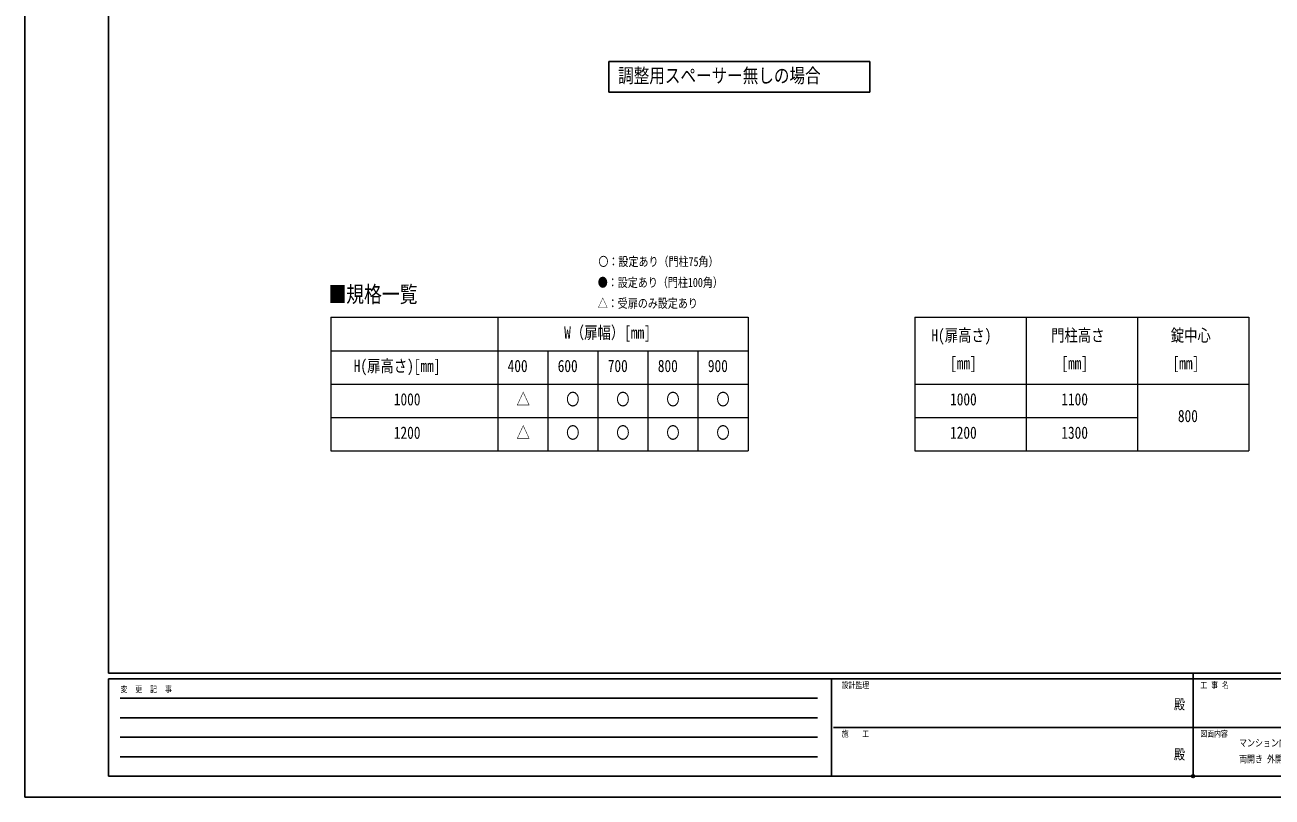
# Model space of a CAD drawing. Units: millimetres, scale not verified. Extents: x -4205 to 4205, y -2970 to 2970.
# Drawn here: x -4205 to 279, y -2970 to -194 of the extents above; entities that cross this region are included whole.
import ezdxf
from ezdxf.enums import TextEntityAlignment as Align

# ---------------------------------------------------------------- set-up
doc = ezdxf.new("R2010")
doc.units = ezdxf.units.MM
doc.header["$LTSCALE"] = 20
doc.header["$PDMODE"] = 32
doc.header["$PDSIZE"] = 10
doc.layers.add('0-1_TABLE1', color=7, linetype='Continuous', lineweight=18)
doc.layers.add('0-2_USER1', color=3, linetype='Continuous')
doc.layers.add('0-6_YKK_ZWAK', color=7, linetype='Continuous')
doc.styles.add('ＭＳ ゴシック', font='')
doc.styles.get('ＭＳ ゴシック').set_extended_font_data('MS Gothic')

msp = doc.modelspace()

# ---------------------------------------------------------------- linework, layer by layer
at = {"layer": '0-1_TABLE1'}
for p, q in [((-3104.98, -1245), (-1604.98, -1245)), ((-3104.98, -1245), (-3104.98, -1725)), ((-2504.98, -1245), (-2504.98, -1725)), ((-1604.98, -1245), (-1604.98, -1725)), ((-1004.98, -1245), (195.02, -1245)), ((-1004.98, -1245), (-1004.98, -1725)), ((-604.98, -1245), (-604.98, -1725)), ((-204.98, -1245), (-204.98, -1725)), ((195.02, -1245), (195.02, -1725)), ((-3104.98, -1365), (-1604.98, -1365)), ((-2324.98, -1365), (-2324.98, -1725)), ((-2144.98, -1365), (-2144.98, -1725)), ((-1964.98, -1365), (-1964.98, -1725)), ((-1784.98, -1365), (-1784.98, -1725)), ((-3104.98, -1485), (-1604.98, -1485)), ((-1004.98, -1485), (195.02, -1485)), ((-3104.98, -1605), (-1604.98, -1605)), ((-1004.98, -1605), (-204.98, -1605)), ((-3104.98, -1725), (-1604.98, -1725)), ((-1004.98, -1725), (195.02, -1725))]:
    msp.add_line(p, q, dxfattribs=at)
at = {"layer": '0-2_USER1'}
msp.add_lwpolyline([(-2105.3, -435.4), (-2105.3, -325.4), (-1167.62, -325.4), (-1167.62, -435.4)], close=True, dxfattribs=at)
at = {"layer": '0-6_YKK_ZWAK'}
for p, q in [((-3904.98, -2525), (-3904.98, 2775)), ((3895.02, -2525), (-3904.98, -2525)), ((-1304.98, -2545), (-3904.98, -2545)), ((-3904.98, -2895), (-3904.98, -2545)), ((-1304.98, -2545), (-1304.98, -2895)), ((-4.98, -2545), (-1304.98, -2545)), ((-4.98, -2525), (-4.98, -2895)), ((1295.02, -2545), (-4.98, -2545)), ((-3862.48, -2615), (-1354.98, -2615)), ((-3862.48, -2685), (-1354.98, -2685)), ((-1297.48, -2720), (-4.98, -2720)), ((-4.98, -2720), (1295.02, -2720)), ((-3862.48, -2755), (-1354.98, -2755)), ((-3862.48, -2825), (-1354.98, -2825)), ((-3904.98, -2895), (-1304.98, -2895)), ((-1304.98, -2895), (-4.98, -2895)), ((-4.98, -2895), (1295.02, -2895))]:
    msp.add_line(p, q, dxfattribs=at)
msp.add_lwpolyline([(-4205, -2970), (4205, -2970), (4205, 2970), (-4205, 2970)], close=True, dxfattribs=at)
msp.add_point((-4.98, -2895), dxfattribs=at)

# ---------------------------------------------------------------- texts
at = {"layer": '0-1_TABLE1', "style": 'ＭＳ ゴシック', "width": 0.8}
for s, p in [('W（扉幅）[mm]', (-2266.18, -1335)), ('H(扉高さ)', (-945.78, -1345)), ('門柱高さ', (-515.38, -1345)), ('錠中心', (-84.98, -1345)), ('[mm]', (-878.58, -1445)), ('[mm]', (-478.58, -1445)), ('[mm]', (-78.58, -1445)), ('H(扉高さ)[mm]', (-3022.58, -1455)), ('400', (-2469.38, -1455)), ('600', (-2289.38, -1455)), ('700', (-2109.38, -1455)), ('800', (-1929.38, -1455)), ('900', (-1749.38, -1455)), ('1000', (-2878.58, -1575)), ('△', (-2437.38, -1575)), ('〇', (-2258.98, -1575)), ('〇', (-2078.98, -1575)), ('〇', (-1898.98, -1575)), ('〇', (-1718.98, -1575)), ('1000', (-878.58, -1575)), ('1100', (-478.58, -1575)), ('800', (-59.38, -1635)), ('1200', (-2878.58, -1695)), ('△', (-2437.38, -1695)), ('〇', (-2258.98, -1695)), ('〇', (-2078.98, -1695)), ('〇', (-1898.98, -1695)), ('〇', (-1718.98, -1695)), ('1200', (-878.58, -1695)), ('1300', (-478.58, -1695))]:
    msp.add_text(s, height=43.99, dxfattribs=at).set_placement(p, align=Align.BOTTOM_LEFT)
at = {"layer": '0-2_USER1', "style": 'ＭＳ ゴシック', "width": 0.8}
for s, height, p in [('調整用スペーサー無しの場合', 51.32, (-2072.06, -417)), ('〇：設定あり（門柱75角）', 32.99, (-2143, -1071)), ('●：設定あり（門柱100角）', 32.99, (-2145.4, -1146)), ('■規格一覧', 58.65, (-3113.54, -1209)), ('△：受扉のみ設定あり', 32.99, (-2145.4, -1221)), ('マンション向けポーチ門扉 シンプレオ門扉 門柱式(壁付)', 25.66, (160.31, -2795.72)), ('両開き 外開き 納まり仕様別門扉姿図', 25.66, (160.31, -2854.06))]:
    msp.add_text(s, height=height, dxfattribs=at).set_placement(p, align=Align.BOTTOM_LEFT)
at = {"layer": '0-6_YKK_ZWAK', "style": 'ＭＳ ゴシック', "width": 0.8}
for s, height, p in [('設計監理', 21.99, (-1268.31, -2585)), ('工 事 名', 21.99, (21.27, -2585)), ('変  更  記  事', 21.99, (-3861.31, -2600)), ('殿', 36.66, (-73.67, -2665.83)), ('施\u3000\u3000工', 21.99, (-1268.31, -2760)), ('図面内容', 21.99, (21.27, -2760)), ('殿', 36.66, (-73.67, -2845.83))]:
    msp.add_text(s, height=height, dxfattribs=at).set_placement(p, align=Align.BOTTOM_LEFT)

doc.saveas('drawing.dxf')
